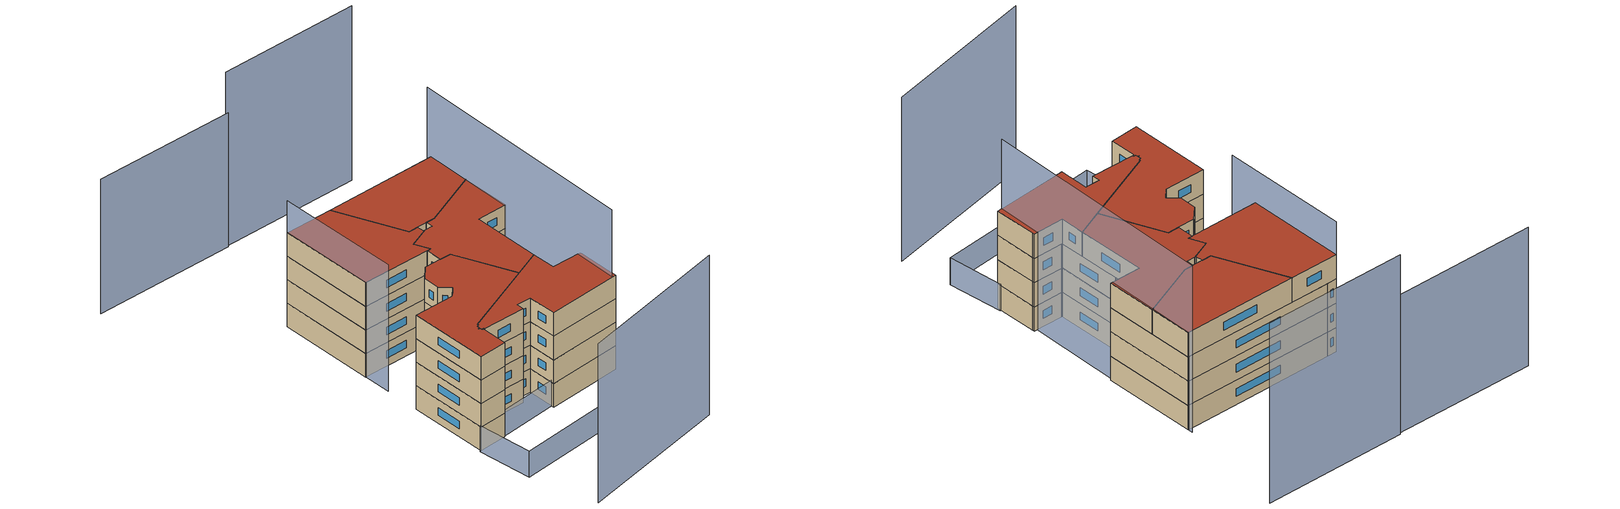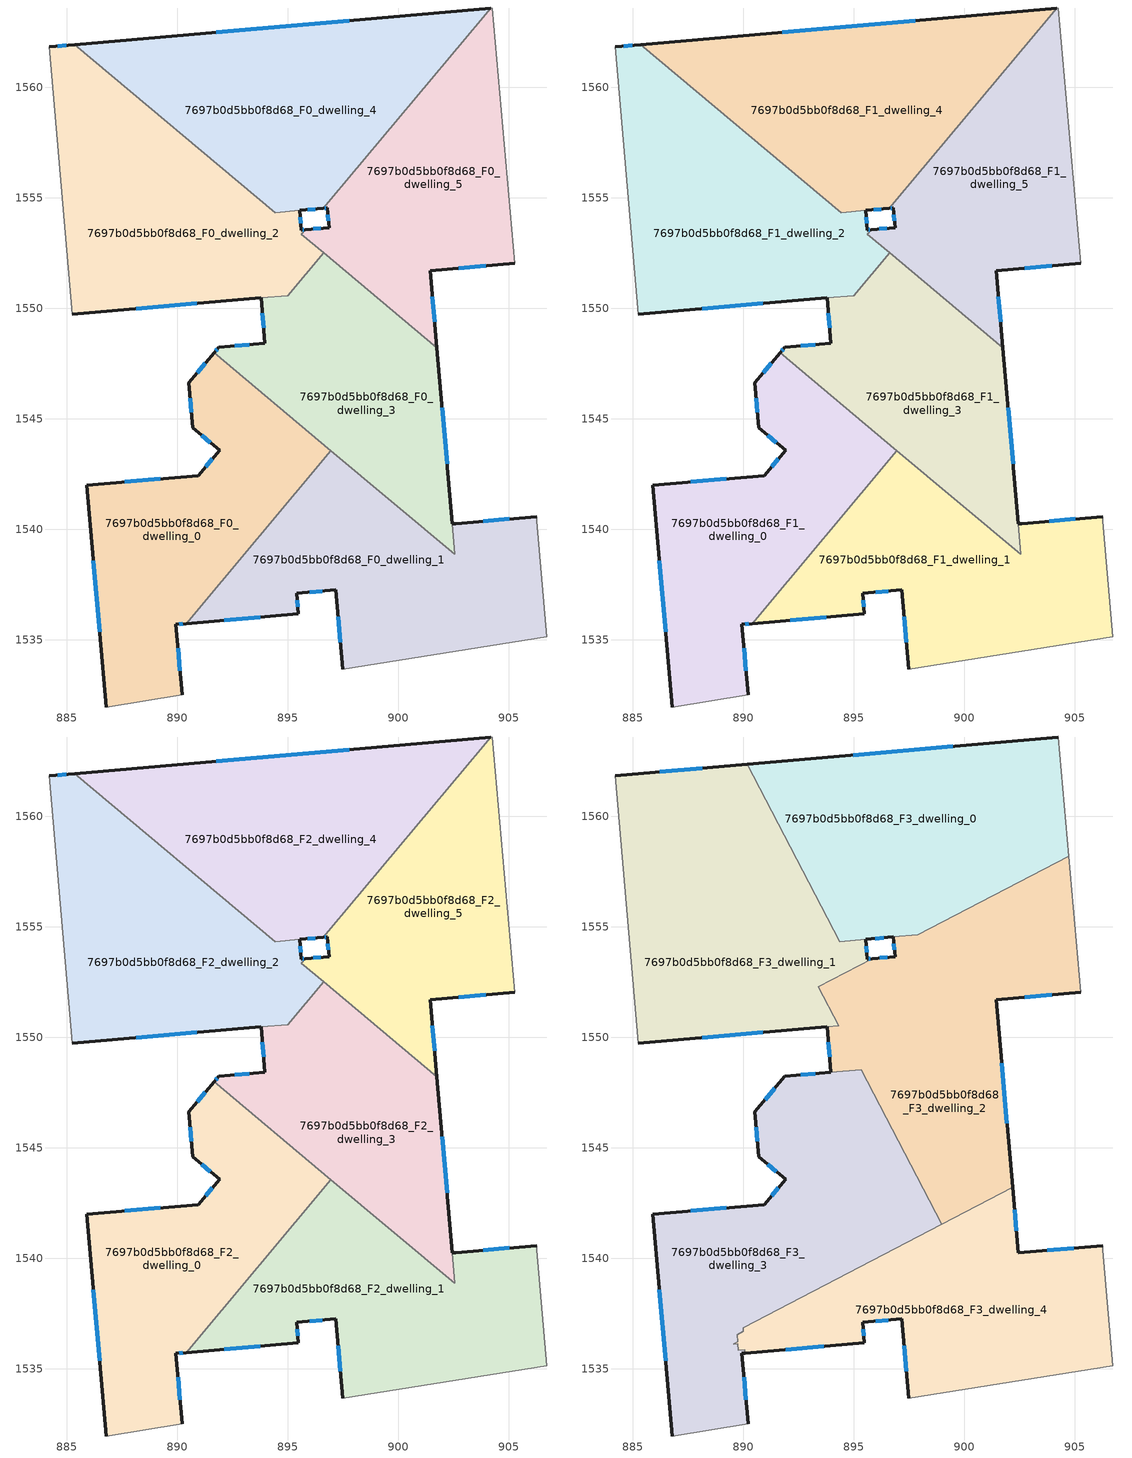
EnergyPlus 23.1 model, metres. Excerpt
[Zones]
7697b0d5bb0f8d68_F0_dwelling_0
 floor ground (EU_floor_Construction): 896.95,1543.56 890.4,1535.73 889.94,1535.69 890.21,1532.5 886.78,1531.96 885.91,1541.99 890.95,1542.43 891.91,1543.57 890.69,1544.59 890.52,1546.62 891.66,1547.98 z0
 wall outside (EU_wall_Construction): 891.66,1547.98 890.52,1546.62 890.69,1544.59 891.91,1543.57 890.95,1542.43 885.91,1541.99 886.78,1531.96 / 890.21,1532.5 889.94,1535.69 890.4,1535.73 z0:3
 wall adiabatic (EU_wall_Construction): 886.78,1531.96 890.21,1532.5 z0:3
 wall to 7697b0d5bb0f8d68_F0_dwelling_3 (EU_wall_Construction): 896.95,1543.56 891.66,1547.99 z0:3
 wall to 7697b0d5bb0f8d68_F0_dwelling_1 (EU_wall_Construction): 890.4,1535.73 896.95,1543.56 z0:3
 window (EU_Window_Construction): 891.27,1547.52 890.91,1547.08 / 890.09,1535.7 890.24,1535.72 / 890.12,1533.59 890.03,1534.61 / 886.21,1538.58 886.49,1535.37 / 889.24,1542.28 887.62,1542.14 / 891.58,1543.18 891.28,1542.82 / 891.11,1544.25 891.5,1543.92 / 890.58,1545.93 890.63,1545.28 z1.02:1.98
7697b0d5bb0f8d68_F0_dwelling_1
 floor ground (EU_floor_Construction): 906.26,1540.57 906.28,1540.36 906.73,1535.14 897.48,1533.66 897.17,1537.25 895.39,1537.1 895.47,1536.17 890.4,1535.73 896.95,1543.56 902.56,1538.86 902.44,1540.24 902.6,1540.25 z0
 wall outside (EU_wall_Construction): 890.4,1535.73 895.47,1536.17 895.39,1537.1 897.17,1537.25 897.48,1533.66 / 906.26,1540.57 902.6,1540.25 902.44,1540.24 z0:3
 wall adiabatic (EU_wall_Construction): 897.48,1533.66 906.73,1535.14 906.28,1540.36 906.26,1540.57 z0:3
 wall to 7697b0d5bb0f8d68_F0_dwelling_3 (EU_wall_Construction): 902.44,1540.24 902.56,1538.86 896.95,1543.56 z0:3
 window (EU_Window_Construction): 897.28,1536.03 897.38,1534.88 / 896,1537.16 896.57,1537.2 / 895.44,1536.49 895.42,1536.78 / 892.12,1535.88 893.74,1536.02 / 905.01,1540.46 903.85,1540.36 z1.02:1.98
7697b0d5bb0f8d68_F0_dwelling_2
 floor ground (EU_floor_Construction): 895.53,1554.42 895.61,1553.54 895.79,1553.55 895.62,1553.34 896.62,1552.51 894.99,1550.57 885.24,1549.73 884.19,1561.83 885.36,1561.93 894.44,1554.33 z0
 wall outside (EU_wall_Construction): 885.24,1549.73 893.79,1550.46 / 885.36,1561.93 884.19,1561.83 / 895.79,1553.55 895.61,1553.54 895.53,1554.42 z0:3
 wall adiabatic (EU_wall_Construction): 884.19,1561.83 885.24,1549.73 z0:3
 wall to 7697b0d5bb0f8d68_F0_dwelling_5 (EU_wall_Construction): 896.62,1552.51 895.62,1553.34 895.79,1553.55 z0:3
 wall to 7697b0d5bb0f8d68_F0_dwelling_3 (EU_wall_Construction): 895,1550.57 896.62,1552.51 / 893.79,1550.46 894.99,1550.57 z0:3
 wall to 7697b0d5bb0f8d68_F0_dwelling_4 (EU_wall_Construction): 895.53,1554.42 894.44,1554.33 885.36,1561.93 z0:3
 window (EU_Window_Construction): 888.15,1549.98 890.88,1550.21 / 884.97,1561.89 884.59,1561.86 / 895.58,1553.84 895.56,1554.12 / 895.73,1553.55 895.67,1553.54 z1.02:1.98
7697b0d5bb0f8d68_F0_dwelling_3
 floor ground (EU_floor_Construction): 901.74,1548.21 902.56,1538.86 891.66,1547.99 891.88,1548.24 893.97,1548.42 893.79,1550.46 894.99,1550.57 896.62,1552.51 z0
 wall outside (EU_wall_Construction): 893.79,1550.46 893.97,1548.42 891.88,1548.24 891.66,1547.99 / 902.44,1540.24 901.74,1548.21 z0:3
 wall to 7697b0d5bb0f8d68_F0_dwelling_5 (EU_wall_Construction): 901.74,1548.21 896.62,1552.51 z0:3
 window (EU_Window_Construction): 891.81,1548.15 891.74,1548.07 / 893.26,1548.36 892.59,1548.3 / 893.85,1549.77 893.91,1549.11 / 902.2,1542.95 901.98,1545.5 z1.02:1.98
7697b0d5bb0f8d68_F0_dwelling_4
 floor ground (EU_floor_Construction): 904.19,1563.58 896.6,1554.52 894.44,1554.33 885.36,1561.93 z0
 wall outside (EU_wall_Construction): 904.19,1563.58 885.36,1561.93 / 895.54,1554.42 896.6,1554.52 z0:3
 wall to 7697b0d5bb0f8d68_F0_dwelling_5 (EU_wall_Construction): 896.6,1554.52 904.19,1563.58 z0:3
 window (EU_Window_Construction): 897.79,1563.02 891.77,1562.49 / 895.9,1554.46 896.24,1554.49 z1.02:1.98
7697b0d5bb0f8d68_F0_dwelling_5
 floor ground (EU_floor_Construction): 904.26,1563.58 905.26,1552.03 901.44,1551.7 901.74,1548.21 895.62,1553.34 895.79,1553.55 896.86,1553.65 896.79,1554.54 896.6,1554.52 904.19,1563.58 z0
 wall outside (EU_wall_Construction): 896.6,1554.52 896.79,1554.54 896.86,1553.65 895.79,1553.55 / 901.74,1548.21 901.44,1551.7 905.26,1552.03 z0:3
 wall adiabatic (EU_wall_Construction): 905.26,1552.03 904.26,1563.58 904.19,1563.58 z0:3
 window (EU_Window_Construction): 896.5,1553.62 896.16,1553.59 / 896.82,1554.23 896.84,1553.95 / 896.67,1554.52 896.73,1554.53 / 902.74,1551.81 903.96,1551.92 / 901.64,1549.4 901.54,1550.51 z1.02:1.98
7697b0d5bb0f8d68_F1_dwelling_0
 floor to 7697b0d5bb0f8d68_F0_dwelling_0 (EU_floor_Construction): 896.95,1543.56 890.4,1535.73 889.94,1535.69 890.21,1532.5 886.78,1531.96 885.91,1541.99 890.95,1542.43 891.91,1543.57 890.69,1544.59 890.52,1546.62 891.66,1547.98 z3
 wall outside (EU_wall_Construction): 891.66,1547.98 890.52,1546.62 890.69,1544.59 891.91,1543.57 890.95,1542.43 885.91,1541.99 886.78,1531.96 / 890.21,1532.5 889.94,1535.69 890.4,1535.73 z3:6
 wall adiabatic (EU_wall_Construction): 886.78,1531.96 890.21,1532.5 z3:6
 wall to 7697b0d5bb0f8d68_F1_dwelling_3 (EU_wall_Construction): 896.95,1543.56 891.66,1547.99 z3:6
 wall to 7697b0d5bb0f8d68_F1_dwelling_1 (EU_wall_Construction): 890.4,1535.73 896.95,1543.56 z3:6
 window (EU_Window_Construction): 891.27,1547.52 890.91,1547.08 / 890.09,1535.7 890.24,1535.72 / 890.12,1533.59 890.03,1534.61 / 886.21,1538.58 886.49,1535.37 / 889.24,1542.28 887.62,1542.14 / 891.58,1543.18 891.28,1542.82 / 891.11,1544.25 891.5,1543.92 / 890.58,1545.93 890.63,1545.28 z4.02:4.98
7697b0d5bb0f8d68_F1_dwelling_1
 floor to 7697b0d5bb0f8d68_F0_dwelling_1 (EU_floor_Construction): 906.26,1540.57 906.27,1540.36 906.73,1535.14 897.48,1533.66 897.17,1537.25 895.39,1537.1 895.47,1536.17 890.4,1535.73 896.95,1543.56 902.56,1538.86 902.44,1540.24 z3
 wall outside (EU_wall_Construction): 890.4,1535.73 895.47,1536.17 895.39,1537.1 897.17,1537.25 897.48,1533.66 / 906.26,1540.57 902.6,1540.25 902.44,1540.24 z3:6
 wall adiabatic (EU_wall_Construction): 897.48,1533.66 906.73,1535.14 906.28,1540.36 906.26,1540.57 z3:6
 wall to 7697b0d5bb0f8d68_F1_dwelling_3 (EU_wall_Construction): 902.44,1540.24 902.56,1538.86 896.95,1543.56 z3:6
 window (EU_Window_Construction): 897.28,1536.03 897.38,1534.88 / 896,1537.16 896.57,1537.2 / 895.44,1536.49 895.42,1536.78 / 892.12,1535.88 893.74,1536.02 / 905.01,1540.46 903.85,1540.36 z4.02:4.98
7697b0d5bb0f8d68_F1_dwelling_2
 floor to 7697b0d5bb0f8d68_F0_dwelling_2 (EU_floor_Construction): 895.53,1554.42 895.61,1553.54 895.79,1553.55 895.62,1553.34 896.62,1552.51 894.99,1550.57 885.24,1549.73 884.19,1561.83 885.36,1561.93 894.44,1554.33 z3
 wall outside (EU_wall_Construction): 885.24,1549.73 893.79,1550.46 / 885.36,1561.93 884.19,1561.83 / 895.79,1553.55 895.61,1553.54 895.53,1554.42 z3:6
 wall adiabatic (EU_wall_Construction): 884.19,1561.83 885.24,1549.73 z3:6
 wall to 7697b0d5bb0f8d68_F1_dwelling_5 (EU_wall_Construction): 896.62,1552.51 895.62,1553.34 895.79,1553.55 z3:6
 wall to 7697b0d5bb0f8d68_F1_dwelling_3 (EU_wall_Construction): 895,1550.57 896.62,1552.51 / 893.79,1550.46 894.99,1550.57 z3:6
 wall to 7697b0d5bb0f8d68_F1_dwelling_4 (EU_wall_Construction): 895.53,1554.42 894.44,1554.33 885.36,1561.93 z3:6
 window (EU_Window_Construction): 888.15,1549.98 890.88,1550.21 / 884.97,1561.89 884.59,1561.86 / 895.58,1553.84 895.56,1554.12 / 895.73,1553.55 895.67,1553.54 z4.02:4.98
7697b0d5bb0f8d68_F1_dwelling_3
 floor to 7697b0d5bb0f8d68_F0_dwelling_3 (EU_floor_Construction): 901.74,1548.21 902.56,1538.86 891.66,1547.99 891.88,1548.24 893.97,1548.42 893.79,1550.46 894.99,1550.57 896.62,1552.51 z3
 wall outside (EU_wall_Construction): 893.79,1550.46 893.97,1548.42 891.88,1548.24 891.66,1547.99 / 902.44,1540.24 901.74,1548.21 z3:6
 wall to 7697b0d5bb0f8d68_F1_dwelling_5 (EU_wall_Construction): 901.74,1548.21 896.62,1552.51 z3:6
 window (EU_Window_Construction): 891.81,1548.15 891.74,1548.07 / 893.26,1548.36 892.59,1548.3 / 893.85,1549.77 893.91,1549.11 / 902.2,1542.95 901.98,1545.5 z4.02:4.98
7697b0d5bb0f8d68_F1_dwelling_4
 floor to 7697b0d5bb0f8d68_F0_dwelling_4 (EU_floor_Construction): 904.19,1563.58 896.6,1554.52 894.44,1554.33 885.36,1561.93 z3
 wall outside (EU_wall_Construction): 904.19,1563.58 885.36,1561.93 / 895.54,1554.42 896.6,1554.52 z3:6
 wall to 7697b0d5bb0f8d68_F1_dwelling_5 (EU_wall_Construction): 896.6,1554.52 904.19,1563.58 z3:6
 window (EU_Window_Construction): 897.79,1563.02 891.77,1562.49 / 895.9,1554.46 896.24,1554.49 z4.02:4.98
7697b0d5bb0f8d68_F1_dwelling_5
 floor to 7697b0d5bb0f8d68_F0_dwelling_5 (EU_floor_Construction): 904.26,1563.58 905.26,1552.03 901.44,1551.7 901.74,1548.21 895.62,1553.34 895.79,1553.55 896.86,1553.65 896.79,1554.54 896.6,1554.52 904.19,1563.58 z3
 wall outside (EU_wall_Construction): 896.6,1554.52 896.79,1554.54 896.86,1553.65 895.79,1553.55 / 901.74,1548.21 901.44,1551.7 905.26,1552.03 z3:6
 wall adiabatic (EU_wall_Construction): 905.26,1552.03 904.26,1563.58 904.19,1563.58 z3:6
 window (EU_Window_Construction): 896.5,1553.62 896.16,1553.59 / 896.82,1554.23 896.84,1553.95 / 896.67,1554.52 896.73,1554.53 / 902.74,1551.81 903.96,1551.92 / 901.64,1549.4 901.54,1550.51 z4.02:4.98
7697b0d5bb0f8d68_F2_dwelling_0
 floor to 7697b0d5bb0f8d68_F1_dwelling_0 (EU_floor_Construction): 896.95,1543.56 890.4,1535.73 889.94,1535.69 890.21,1532.5 886.78,1531.96 885.91,1541.99 890.95,1542.43 891.91,1543.57 890.69,1544.59 890.52,1546.62 891.66,1547.98 z6
 wall outside (EU_wall_Construction): 891.66,1547.98 890.52,1546.62 890.69,1544.59 891.91,1543.57 890.95,1542.43 885.91,1541.99 886.78,1531.96 / 890.21,1532.5 889.94,1535.69 890.4,1535.73 z6:9
 wall adiabatic (EU_wall_Construction): 886.78,1531.96 890.21,1532.5 z6:9
 wall to 7697b0d5bb0f8d68_F2_dwelling_3 (EU_wall_Construction): 896.95,1543.56 891.66,1547.99 z6:9
 wall to 7697b0d5bb0f8d68_F2_dwelling_1 (EU_wall_Construction): 890.4,1535.73 896.95,1543.56 z6:9
 window (EU_Window_Construction): 891.27,1547.52 890.91,1547.08 / 890.09,1535.7 890.24,1535.72 / 890.12,1533.59 890.03,1534.61 / 886.21,1538.58 886.49,1535.37 / 889.24,1542.28 887.62,1542.14 / 891.58,1543.18 891.28,1542.82 / 891.11,1544.25 891.5,1543.92 / 890.58,1545.93 890.63,1545.28 z7.02:7.98
7697b0d5bb0f8d68_F2_dwelling_1
 floor to 7697b0d5bb0f8d68_F1_dwelling_1 (EU_floor_Construction): 906.26,1540.57 906.27,1540.36 906.73,1535.14 897.48,1533.66 897.17,1537.25 895.39,1537.1 895.47,1536.17 890.4,1535.73 896.95,1543.56 902.56,1538.86 902.44,1540.24 z6
 wall outside (EU_wall_Construction): 890.4,1535.73 895.47,1536.17 895.39,1537.1 897.17,1537.25 897.48,1533.66 / 906.26,1540.57 902.6,1540.25 902.44,1540.24 z6:9
 wall adiabatic (EU_wall_Construction): 897.48,1533.66 906.73,1535.14 906.28,1540.36 906.26,1540.57 z6:9
 wall to 7697b0d5bb0f8d68_F2_dwelling_3 (EU_wall_Construction): 902.44,1540.24 902.56,1538.86 896.95,1543.56 z6:9
 window (EU_Window_Construction): 897.28,1536.03 897.38,1534.88 / 896,1537.16 896.57,1537.2 / 895.44,1536.49 895.42,1536.78 / 892.12,1535.88 893.74,1536.02 / 905.01,1540.46 903.85,1540.36 z7.02:7.98
7697b0d5bb0f8d68_F2_dwelling_2
 floor to 7697b0d5bb0f8d68_F1_dwelling_2 (EU_floor_Construction): 895.53,1554.42 895.61,1553.54 895.79,1553.55 895.62,1553.34 896.62,1552.51 894.99,1550.57 885.24,1549.73 884.19,1561.83 885.36,1561.93 894.44,1554.33 z6
 wall outside (EU_wall_Construction): 885.24,1549.73 893.79,1550.46 / 885.36,1561.93 884.19,1561.83 / 895.79,1553.55 895.61,1553.54 895.53,1554.42 z6:9
 wall adiabatic (EU_wall_Construction): 884.19,1561.83 885.24,1549.73 z6:9
 wall to 7697b0d5bb0f8d68_F2_dwelling_5 (EU_wall_Construction): 896.62,1552.51 895.62,1553.34 895.79,1553.55 z6:9
 wall to 7697b0d5bb0f8d68_F2_dwelling_3 (EU_wall_Construction): 895,1550.57 896.62,1552.51 / 893.79,1550.46 894.99,1550.57 z6:9
 wall to 7697b0d5bb0f8d68_F2_dwelling_4 (EU_wall_Construction): 895.53,1554.42 894.44,1554.33 885.36,1561.93 z6:9
 window (EU_Window_Construction): 888.15,1549.98 890.88,1550.21 / 884.97,1561.89 884.59,1561.86 / 895.58,1553.84 895.56,1554.12 / 895.73,1553.55 895.67,1553.54 z7.02:7.98
7697b0d5bb0f8d68_F2_dwelling_3
 floor to 7697b0d5bb0f8d68_F1_dwelling_3 (EU_floor_Construction): 901.74,1548.21 902.56,1538.86 891.66,1547.99 891.88,1548.24 893.97,1548.42 893.79,1550.46 894.99,1550.57 896.62,1552.51 z6
 wall outside (EU_wall_Construction): 893.79,1550.46 893.97,1548.42 891.88,1548.24 891.66,1547.99 / 902.44,1540.24 901.74,1548.21 z6:9
 wall to 7697b0d5bb0f8d68_F2_dwelling_5 (EU_wall_Construction): 901.74,1548.21 896.62,1552.51 z6:9
 window (EU_Window_Construction): 891.81,1548.15 891.74,1548.07 / 893.26,1548.36 892.59,1548.3 / 893.85,1549.77 893.91,1549.11 / 902.2,1542.95 901.98,1545.5 z7.02:7.98
7697b0d5bb0f8d68_F2_dwelling_4
 floor to 7697b0d5bb0f8d68_F1_dwelling_4 (EU_floor_Construction): 904.19,1563.58 896.6,1554.52 894.44,1554.33 885.36,1561.93 z6
 wall outside (EU_wall_Construction): 904.19,1563.58 885.36,1561.93 / 895.54,1554.42 896.6,1554.52 z6:9
 wall to 7697b0d5bb0f8d68_F2_dwelling_5 (EU_wall_Construction): 896.6,1554.52 904.19,1563.58 z6:9
 window (EU_Window_Construction): 897.79,1563.02 891.77,1562.49 / 895.9,1554.46 896.24,1554.49 z7.02:7.98
7697b0d5bb0f8d68_F2_dwelling_5
 floor to 7697b0d5bb0f8d68_F1_dwelling_5 (EU_floor_Construction): 904.26,1563.58 905.26,1552.03 901.44,1551.7 901.74,1548.21 895.62,1553.34 895.79,1553.55 896.86,1553.65 896.79,1554.54 896.6,1554.52 904.19,1563.58 z6
 wall outside (EU_wall_Construction): 896.6,1554.52 896.79,1554.54 896.86,1553.65 895.79,1553.55 / 901.74,1548.21 901.44,1551.7 905.26,1552.03 z6:9
 wall adiabatic (EU_wall_Construction): 905.26,1552.03 904.26,1563.58 904.19,1563.58 z6:9
 window (EU_Window_Construction): 896.5,1553.62 896.16,1553.59 / 896.82,1554.23 896.84,1553.95 / 896.67,1554.52 896.73,1554.53 / 902.74,1551.81 903.96,1551.92 / 901.64,1549.4 901.54,1550.51 z7.02:7.98
7697b0d5bb0f8d68_F3_dwelling_0
 floor to 7697b0d5bb0f8d68_F2_dwelling_4 (EU_floor_Construction): 904.19,1563.58 896.6,1554.52 894.44,1554.33 894.29,1554.45 890.17,1562.35 z9
 floor to 7697b0d5bb0f8d68_F2_dwelling_5 (EU_floor_Construction): 904.26,1563.58 904.73,1558.2 897.9,1554.63 896.6,1554.52 904.19,1563.58 z9
 wall outside (EU_wall_Construction): 904.26,1563.58 890.17,1562.35 / 895.54,1554.42 896.79,1554.54 z9:12
 wall adiabatic (EU_wall_Construction): 904.73,1558.2 904.26,1563.58 z9:12
 wall to 7697b0d5bb0f8d68_F3_dwelling_2 (EU_wall_Construction): 896.79,1554.54 897.9,1554.63 904.73,1558.2 z9:12
 wall to 7697b0d5bb0f8d68_F3_dwelling_1 (EU_wall_Construction): 890.17,1562.35 894.36,1554.32 895.53,1554.42 z9:12
 window (EU_Window_Construction): 899.47,1563.16 894.96,1562.77 / 895.96,1554.46 896.36,1554.5 z10.02:10.98
 roof outside (EU_roof_Construction): 904.73,1558.2 904.26,1563.58 890.17,1562.35 894.36,1554.32 897.9,1554.63 z12
7697b0d5bb0f8d68_F3_dwelling_1
 floor to 7697b0d5bb0f8d68_F2_dwelling_2 (EU_floor_Construction): 895.53,1554.42 895.61,1553.54 895.79,1553.55 895.77,1553.53 893.39,1552.28 894.31,1550.51 885.24,1549.73 884.19,1561.83 885.37,1561.93 894.29,1554.45 894.36,1554.32 z9
 floor to 7697b0d5bb0f8d68_F2_dwelling_4 (EU_floor_Construction): 890.17,1562.35 894.29,1554.45 885.37,1561.93 z9
 wall outside (EU_wall_Construction): 885.24,1549.73 893.79,1550.46 / 890.17,1562.35 884.19,1561.83 / 895.83,1553.56 895.61,1553.54 895.53,1554.42 z9:12
 wall adiabatic (EU_wall_Construction): 884.19,1561.83 885.24,1549.73 z9:12
 wall to 7697b0d5bb0f8d68_F3_dwelling_2 (EU_wall_Construction): 893.79,1550.46 894.31,1550.51 893.39,1552.28 895.83,1553.56 z9:12
 window (EU_Window_Construction): 888.15,1549.98 890.88,1550.21 / 888.14,1562.17 886.23,1562 / 895.58,1553.84 895.56,1554.12 / 895.75,1553.55 895.68,1553.54 z10.02:10.98
 roof outside (EU_roof_Construction): 894.31,1550.51 893.39,1552.28 895.83,1553.56 895.61,1553.54 895.53,1554.42 894.36,1554.32 890.17,1562.35 884.19,1561.83 885.24,1549.73 z12
7697b0d5bb0f8d68_F3_dwelling_2
 floor to 7697b0d5bb0f8d68_F2_dwelling_2 (EU_floor_Construction): 895.77,1553.53 895.62,1553.34 896.62,1552.51 894.99,1550.57 893.79,1550.46 894.31,1550.51 893.39,1552.28 z9
 floor to 7697b0d5bb0f8d68_F2_dwelling_5 (EU_floor_Construction): 904.73,1558.2 905.26,1552.03 901.44,1551.7 901.74,1548.21 895.62,1553.34 895.77,1553.53 895.83,1553.56 896.86,1553.65 896.79,1554.54 897.9,1554.63 z9
 floor to 7697b0d5bb0f8d68_F2_dwelling_1 (EU_floor_Construction): 899.21,1541.66 898.99,1541.55 898.71,1542.09 z9
 floor to 7697b0d5bb0f8d68_F2_dwelling_3 (EU_floor_Construction): 901.74,1548.21 902.18,1543.21 899.21,1541.66 898.71,1542.09 895.34,1548.53 893.97,1548.42 893.79,1550.46 894.99,1550.57 896.62,1552.51 z9
 wall outside (EU_wall_Construction): 896.79,1554.54 896.86,1553.65 895.83,1553.56 / 902.18,1543.21 901.44,1551.7 905.26,1552.03 / 893.79,1550.46 893.97,1548.42 z9:12
 wall adiabatic (EU_wall_Construction): 905.26,1552.03 904.73,1558.2 z9:12
 wall to 7697b0d5bb0f8d68_F3_dwelling_4 (EU_wall_Construction): 898.99,1541.55 902.18,1543.21 z9:12
 wall to 7697b0d5bb0f8d68_F3_dwelling_3 (EU_wall_Construction): 893.97,1548.42 895.34,1548.53 898.99,1541.55 z9:12
 window (EU_Window_Construction): 896.51,1553.62 896.18,1553.59 / 896.82,1554.23 896.84,1553.95 / 902.74,1551.81 903.96,1551.92 / 901.93,1546.1 901.69,1548.81 / 893.85,1549.77 893.91,1549.11 z10.02:10.98
 roof outside (EU_roof_Construction): 902.18,1543.21 901.44,1551.7 905.26,1552.03 904.73,1558.2 897.9,1554.63 896.79,1554.54 896.86,1553.65 895.83,1553.56 893.39,1552.28 894.31,1550.51 893.79,1550.46 893.97,1548.42 895.34,1548.53 898.99,1541.55 z12
7697b0d5bb0f8d68_F3_dwelling_3
 floor to 7697b0d5bb0f8d68_F2_dwelling_0 (EU_floor_Construction): 896.95,1543.56 892.38,1538.1 889.99,1536.85 890,1536.69 889.71,1536.54 889.74,1536.22 889.56,1536.12 889.56,1536.11 889.75,1536.12 889.78,1535.83 890.07,1535.85 890.09,1535.7 889.94,1535.69 890.21,1532.5 886.78,1531.96 885.91,1541.99 890.95,1542.43 891.91,1543.57 890.69,1544.59 890.52,1546.62 891.66,1547.98 z9
 floor to 7697b0d5bb0f8d68_F2_dwelling_1 (EU_floor_Construction): 898.71,1542.08 898.99,1541.55 892.38,1538.1 896.95,1543.56 z9
 floor to 7697b0d5bb0f8d68_F2_dwelling_3 (EU_floor_Construction): 895.34,1548.53 898.71,1542.09 891.66,1547.98 891.88,1548.24 893.97,1548.42 z9
 wall outside (EU_wall_Construction): 890.21,1532.5 889.94,1535.69 890.09,1535.7 / 893.96,1548.42 891.88,1548.24 890.52,1546.62 890.69,1544.59 891.91,1543.57 890.95,1542.43 885.91,1541.99 886.78,1531.96 z9:12
 wall adiabatic (EU_wall_Construction): 886.78,1531.96 890.21,1532.5 z9:12
 wall to 7697b0d5bb0f8d68_F3_dwelling_4 (EU_wall_Construction): 890.09,1535.7 890.08,1535.85 / 890.07,1535.85 889.78,1535.83 889.75,1536.12 889.56,1536.11 889.56,1536.12 889.74,1536.22 889.71,1536.54 890,1536.69 889.99,1536.85 898.99,1541.55 z9:12
 window (EU_Window_Construction): 890.12,1533.59 890.03,1534.61 / 886.21,1538.58 886.49,1535.37 / 889.24,1542.28 887.62,1542.14 / 891.58,1543.18 891.28,1542.82 / 891.11,1544.25 891.5,1543.92 / 890.58,1545.93 890.63,1545.28 / 891.42,1547.69 890.98,1547.17 / 893.25,1548.36 892.59,1548.3 z10.02:10.98
 roof outside (EU_roof_Construction): 890.21,1532.5 889.94,1535.69 890.09,1535.7 890.07,1535.85 889.78,1535.83 889.75,1536.12 889.56,1536.11 889.56,1536.12 889.74,1536.22 889.71,1536.54 890,1536.69 889.99,1536.85 898.99,1541.55 895.34,1548.53 893.97,1548.42 891.88,1548.24 890.52,1546.62 890.69,1544.59 891.91,1543.57 890.95,1542.43 885.91,1541.99 886.78,1531.96 z12
7697b0d5bb0f8d68_F3_dwelling_4
 floor to 7697b0d5bb0f8d68_F2_dwelling_0 (EU_floor_Construction): 892.02,1537.91 890.09,1535.7 890.07,1535.85 889.78,1535.83 889.75,1536.12 889.56,1536.11 889.56,1536.12 889.74,1536.22 889.71,1536.54 890,1536.69 889.99,1536.85 z9; 892.38,1538.1 890.4,1535.73 890.09,1535.7 892.02,1537.91 z9
 floor to 7697b0d5bb0f8d68_F2_dwelling_1 (EU_floor_Construction): 906.27,1540.36 906.73,1535.14 897.48,1533.66 897.17,1537.25 895.39,1537.1 895.47,1536.17 890.4,1535.73 892.38,1538.1 899.21,1541.66 902.56,1538.86 z9; 906.26,1540.57 906.27,1540.36 902.56,1538.86 902.44,1540.24 902.6,1540.25 z9
 floor to 7697b0d5bb0f8d68_F2_dwelling_3 (EU_floor_Construction): 902.18,1543.21 902.56,1538.86 899.21,1541.66 z9
 wall outside (EU_wall_Construction): 906.26,1540.57 902.44,1540.24 902.18,1543.21 / 890.09,1535.7 895.47,1536.17 895.39,1537.1 897.17,1537.25 897.48,1533.66 z9:12
 wall adiabatic (EU_wall_Construction): 897.48,1533.66 906.73,1535.14 906.28,1540.36 906.26,1540.57 z9:12
 window (EU_Window_Construction): 902.36,1541.25 902.27,1542.2 / 904.96,1540.46 903.74,1540.35 / 897.28,1536.03 897.38,1534.88 / 896,1537.16 896.57,1537.2 / 895.44,1536.49 895.42,1536.78 / 891.92,1535.86 893.64,1536.01 z10.02:10.98
 roof outside (EU_roof_Construction): 906.73,1535.14 906.27,1540.36 906.26,1540.57 902.44,1540.24 902.18,1543.21 889.99,1536.85 890,1536.69 889.71,1536.54 889.74,1536.22 889.56,1536.12 889.56,1536.11 889.75,1536.12 889.78,1535.83 890.07,1535.85 890.09,1535.7 895.47,1536.17 895.39,1537.1 897.17,1537.25 897.48,1533.66 z12
shading: 884.19,1561.83 885.54,1546.32 z0:16.1; 890.77,1517.21 909.51,1522.8 z0:20.3; 908.07,1528.98 887.87,1525.2 / 887.87,1525.2 886.62,1531.92 / 886.62,1531.92 906.81,1535.7 / 906.81,1535.7 908.07,1528.98 z0:3.3; 906.2,1535.09 904.22,1564.15 z0:20.6; 905.42,1578.66 887.79,1577.13 z0:22.2; 888.01,1576.95 870.25,1575.44 z0:17.1
[Building]
EU S2 Campaign: North Axis=0; Terrain=City; Solar Distribution=FullExterior
[Site:Location]
Vienna: Latitude=48; Longitude=16.5; Time Zone=1; Elevation=183
[SizingPeriod:WeatherFileDays]
AnnualSizingPeriod: Begin Month=1; Begin Day of Month=1; End Month=12; End Day of Month=31; Day of Week for Start Day=Monday; Use Weather File Daylight Saving Period=No; Use Weather File Rain and Snow Indicators=No
[MATERIAL]
EU_InternalMass_Material: Roughness=MediumRough; Thickness=0.1; Conductivity=1; Density=1800; Specific Heat=900; Thermal Absorptance=0.9; Solar Absorptance=0.7; Visible Absorptance=0.7
[MATERIAL:NOMASS] Roughness=MediumRough; Thermal Absorptance=0.9; Solar Absorptance=0.7; Visible Absorptance=0.7
Name | Thermal Resistance
EU_wall_NoMass | 0.942466
EU_roof_NoMass | 0.551687
EU_floor_NoMass | 0.66527
[WINDOWMATERIAL:SIMPLEGLAZINGSYSTEM]
EU_Window_SimpleGlazing: UFactor=2.03367; Solar Heat Gain Coefficient=0.65; Visible Transmittance=0.65
[CONSTRUCTION]
EU_wall_Construction: EU_wall_NoMass
EU_roof_Construction: EU_roof_NoMass
EU_floor_Construction: EU_floor_NoMass
EU_Window_Construction: EU_Window_SimpleGlazing
EU_InternalMass_Construction: EU_InternalMass_Material
[ZONE] Type=1; Multiplier=1; Ceiling Height=autocalculate; Floor Area=autocalculate; Part of Total Floor Area=Yes
Name | Volume
7697b0d5bb0f8d68_F0_dwelling_0 | 236.687
7697b0d5bb0f8d68_F1_dwelling_0; 7697b0d5bb0f8d68_F2_dwelling_0 | 236.686
7697b0d5bb0f8d68_F3_dwelling_0 | 279.621
7697b0d5bb0f8d68_F0_dwelling_1 | 250.514
7697b0d5bb0f8d68_F1_dwelling_1; 7697b0d5bb0f8d68_F2_dwelling_1 | 250.518
7697b0d5bb0f8d68_F3_dwelling_1 | 301.147
7697b0d5bb0f8d68_F0_dwelling_2; 7697b0d5bb0f8d68_F1_dwelling_2; 7697b0d5bb0f8d68_F2_dwelling_2 | 257.167
7697b0d5bb0f8d68_F3_dwelling_2 | 290.21
7697b0d5bb0f8d68_F0_dwelling_3; 7697b0d5bb0f8d68_F1_dwelling_3; 7697b0d5bb0f8d68_F2_dwelling_3 | 202.693
7697b0d5bb0f8d68_F3_dwelling_3 | 301.476
7697b0d5bb0f8d68_F0_dwelling_4 | 264.311
7697b0d5bb0f8d68_F1_dwelling_4; 7697b0d5bb0f8d68_F2_dwelling_4 | 264.309
7697b0d5bb0f8d68_F3_dwelling_4 | 245.407
7697b0d5bb0f8d68_F0_dwelling_5; 7697b0d5bb0f8d68_F1_dwelling_5; 7697b0d5bb0f8d68_F2_dwelling_5 | 206.501
[INTERNALMASS] Construction=EU_InternalMass_Construction
Name | Zone or ZoneList | Surface Area
7697b0d5bb0f8d68_F0_dwelling_0_EU_InternalMass | 7697b0d5bb0f8d68_F0_dwelling_0 | 78.9107
7697b0d5bb0f8d68_F0_dwelling_1_EU_InternalMass | 7697b0d5bb0f8d68_F0_dwelling_1 | 83.5102
7697b0d5bb0f8d68_F0_dwelling_2_EU_InternalMass | 7697b0d5bb0f8d68_F0_dwelling_2 | 85.7218
7697b0d5bb0f8d68_F0_dwelling_3_EU_InternalMass | 7697b0d5bb0f8d68_F0_dwelling_3 | 67.5917
7697b0d5bb0f8d68_F0_dwelling_4_EU_InternalMass | 7697b0d5bb0f8d68_F0_dwelling_4 | 88.1004
7697b0d5bb0f8d68_F0_dwelling_5_EU_InternalMass | 7697b0d5bb0f8d68_F0_dwelling_5 | 68.8334
7697b0d5bb0f8d68_F1_dwelling_0_EU_InternalMass | 7697b0d5bb0f8d68_F1_dwelling_0 | 78.9107
7697b0d5bb0f8d68_F1_dwelling_1_EU_InternalMass | 7697b0d5bb0f8d68_F1_dwelling_1 | 83.5102
7697b0d5bb0f8d68_F1_dwelling_2_EU_InternalMass | 7697b0d5bb0f8d68_F1_dwelling_2 | 85.7218
7697b0d5bb0f8d68_F1_dwelling_3_EU_InternalMass | 7697b0d5bb0f8d68_F1_dwelling_3 | 67.5917
7697b0d5bb0f8d68_F1_dwelling_4_EU_InternalMass | 7697b0d5bb0f8d68_F1_dwelling_4 | 88.1004
7697b0d5bb0f8d68_F1_dwelling_5_EU_InternalMass | 7697b0d5bb0f8d68_F1_dwelling_5 | 68.8334
7697b0d5bb0f8d68_F2_dwelling_0_EU_InternalMass | 7697b0d5bb0f8d68_F2_dwelling_0 | 78.9107
7697b0d5bb0f8d68_F2_dwelling_1_EU_InternalMass | 7697b0d5bb0f8d68_F2_dwelling_1 | 83.5102
7697b0d5bb0f8d68_F2_dwelling_2_EU_InternalMass | 7697b0d5bb0f8d68_F2_dwelling_2 | 85.7218
7697b0d5bb0f8d68_F2_dwelling_3_EU_InternalMass | 7697b0d5bb0f8d68_F2_dwelling_3 | 67.5917
7697b0d5bb0f8d68_F2_dwelling_4_EU_InternalMass | 7697b0d5bb0f8d68_F2_dwelling_4 | 88.1004
7697b0d5bb0f8d68_F2_dwelling_5_EU_InternalMass | 7697b0d5bb0f8d68_F2_dwelling_5 | 68.8334
7697b0d5bb0f8d68_F3_dwelling_0_EU_InternalMass | 7697b0d5bb0f8d68_F3_dwelling_0 | 93.2185
7697b0d5bb0f8d68_F3_dwelling_1_EU_InternalMass | 7697b0d5bb0f8d68_F3_dwelling_1 | 100.389
7697b0d5bb0f8d68_F3_dwelling_2_EU_InternalMass | 7697b0d5bb0f8d68_F3_dwelling_2 | 96.7467
7697b0d5bb0f8d68_F3_dwelling_3_EU_InternalMass | 7697b0d5bb0f8d68_F3_dwelling_3 | 100.509
7697b0d5bb0f8d68_F3_dwelling_4_EU_InternalMass | 7697b0d5bb0f8d68_F3_dwelling_4 | 81.8139
[OTHEREQUIPMENT] Fuel Type=Electricity; Design Level Calculation Method=Watts/Area; Power per Zone Floor Area=1; Fraction Latent=0; Fraction Radiant=0; Fraction Lost=0; Carbon Dioxide Generation Rate=0; EndUse Subcategory=EU_Step8_InternalGains
Name | Zone or ZoneList or Space or SpaceList | Schedule
EU_Step8_InternalGain_7697b0d5bb0f8d68_F0_dwelling_0_f000 | 7697b0d5bb0f8d68_F0_dwelling_0 | EU_Step8_GainSchedule_7697b0d5bb0f8d68_F0_dwelling_0_f000
EU_Step8_InternalGain_7697b0d5bb0f8d68_F0_dwelling_1_f000 | 7697b0d5bb0f8d68_F0_dwelling_1 | EU_Step8_GainSchedule_7697b0d5bb0f8d68_F0_dwelling_1_f000
EU_Step8_InternalGain_7697b0d5bb0f8d68_F0_dwelling_2_f000 | 7697b0d5bb0f8d68_F0_dwelling_2 | EU_Step8_GainSchedule_7697b0d5bb0f8d68_F0_dwelling_2_f000
EU_Step8_InternalGain_7697b0d5bb0f8d68_F0_dwelling_3_f000 | 7697b0d5bb0f8d68_F0_dwelling_3 | EU_Step8_GainSchedule_7697b0d5bb0f8d68_F0_dwelling_3_f000
EU_Step8_InternalGain_7697b0d5bb0f8d68_F0_dwelling_4_f000 | 7697b0d5bb0f8d68_F0_dwelling_4 | EU_Step8_GainSchedule_7697b0d5bb0f8d68_F0_dwelling_4_f000
EU_Step8_InternalGain_7697b0d5bb0f8d68_F0_dwelling_5_f000 | 7697b0d5bb0f8d68_F0_dwelling_5 | EU_Step8_GainSchedule_7697b0d5bb0f8d68_F0_dwelling_5_f000
EU_Step8_InternalGain_7697b0d5bb0f8d68_F1_dwelling_0_f000 | 7697b0d5bb0f8d68_F1_dwelling_0 | EU_Step8_GainSchedule_7697b0d5bb0f8d68_F1_dwelling_0_f000
EU_Step8_InternalGain_7697b0d5bb0f8d68_F1_dwelling_1_f000 | 7697b0d5bb0f8d68_F1_dwelling_1 | EU_Step8_GainSchedule_7697b0d5bb0f8d68_F1_dwelling_1_f000
EU_Step8_InternalGain_7697b0d5bb0f8d68_F1_dwelling_2_f000 | 7697b0d5bb0f8d68_F1_dwelling_2 | EU_Step8_GainSchedule_7697b0d5bb0f8d68_F1_dwelling_2_f000
EU_Step8_InternalGain_7697b0d5bb0f8d68_F1_dwelling_3_f000 | 7697b0d5bb0f8d68_F1_dwelling_3 | EU_Step8_GainSchedule_7697b0d5bb0f8d68_F1_dwelling_3_f000
EU_Step8_InternalGain_7697b0d5bb0f8d68_F1_dwelling_4_f000 | 7697b0d5bb0f8d68_F1_dwelling_4 | EU_Step8_GainSchedule_7697b0d5bb0f8d68_F1_dwelling_4_f000
EU_Step8_InternalGain_7697b0d5bb0f8d68_F1_dwelling_5_f000 | 7697b0d5bb0f8d68_F1_dwelling_5 | EU_Step8_GainSchedule_7697b0d5bb0f8d68_F1_dwelling_5_f000
EU_Step8_InternalGain_7697b0d5bb0f8d68_F2_dwelling_0_f000 | 7697b0d5bb0f8d68_F2_dwelling_0 | EU_Step8_GainSchedule_7697b0d5bb0f8d68_F2_dwelling_0_f000
EU_Step8_InternalGain_7697b0d5bb0f8d68_F2_dwelling_1_f000 | 7697b0d5bb0f8d68_F2_dwelling_1 | EU_Step8_GainSchedule_7697b0d5bb0f8d68_F2_dwelling_1_f000
EU_Step8_InternalGain_7697b0d5bb0f8d68_F2_dwelling_2_f000 | 7697b0d5bb0f8d68_F2_dwelling_2 | EU_Step8_GainSchedule_7697b0d5bb0f8d68_F2_dwelling_2_f000
EU_Step8_InternalGain_7697b0d5bb0f8d68_F2_dwelling_3_f000 | 7697b0d5bb0f8d68_F2_dwelling_3 | EU_Step8_GainSchedule_7697b0d5bb0f8d68_F2_dwelling_3_f000
EU_Step8_InternalGain_7697b0d5bb0f8d68_F2_dwelling_4_f000 | 7697b0d5bb0f8d68_F2_dwelling_4 | EU_Step8_GainSchedule_7697b0d5bb0f8d68_F2_dwelling_4_f000
EU_Step8_InternalGain_7697b0d5bb0f8d68_F2_dwelling_5_f000 | 7697b0d5bb0f8d68_F2_dwelling_5 | EU_Step8_GainSchedule_7697b0d5bb0f8d68_F2_dwelling_5_f000
EU_Step8_InternalGain_7697b0d5bb0f8d68_F3_dwelling_0_f000 | 7697b0d5bb0f8d68_F3_dwelling_0 | EU_Step8_GainSchedule_7697b0d5bb0f8d68_F3_dwelling_0_f000
EU_Step8_InternalGain_7697b0d5bb0f8d68_F3_dwelling_1_f000 | 7697b0d5bb0f8d68_F3_dwelling_1 | EU_Step8_GainSchedule_7697b0d5bb0f8d68_F3_dwelling_1_f000
EU_Step8_InternalGain_7697b0d5bb0f8d68_F3_dwelling_2_f000 | 7697b0d5bb0f8d68_F3_dwelling_2 | EU_Step8_GainSchedule_7697b0d5bb0f8d68_F3_dwelling_2_f000
EU_Step8_InternalGain_7697b0d5bb0f8d68_F3_dwelling_3_f000 | 7697b0d5bb0f8d68_F3_dwelling_3 | EU_Step8_GainSchedule_7697b0d5bb0f8d68_F3_dwelling_3_f000
EU_Step8_InternalGain_7697b0d5bb0f8d68_F3_dwelling_4_f000 | 7697b0d5bb0f8d68_F3_dwelling_4 | EU_Step8_GainSchedule_7697b0d5bb0f8d68_F3_dwelling_4_f000
[ZONEVENTILATION:DESIGNFLOWRATE] Schedule=EU_AlwaysOn; Design Flow Rate Calculation Method=AirChanges/Hour; Air Changes per Hour=0.530523; Ventilation Type=Natural; Fan Pressure Rise=0; Fan Total Efficiency=1; Constant Term Coefficient=1; Temperature Term Coefficient=0; Velocity Term Coefficient=0; Velocity Squared Term Coefficient=0; Minimum Indoor Temperature=-100; Maximum Indoor Temperature=100; Delta Temperature=-100; Minimum Outdoor Temperature=-100; Maximum Outdoor Temperature=100; Maximum Wind Speed=40
Name | Zone or ZoneList or Space or SpaceList
EU_ConstantAir_7697b0d5bb0f8d68_F0_dwelling_0 | 7697b0d5bb0f8d68_F0_dwelling_0
EU_ConstantAir_7697b0d5bb0f8d68_F0_dwelling_1 | 7697b0d5bb0f8d68_F0_dwelling_1
EU_ConstantAir_7697b0d5bb0f8d68_F0_dwelling_2 | 7697b0d5bb0f8d68_F0_dwelling_2
EU_ConstantAir_7697b0d5bb0f8d68_F0_dwelling_3 | 7697b0d5bb0f8d68_F0_dwelling_3
EU_ConstantAir_7697b0d5bb0f8d68_F0_dwelling_4 | 7697b0d5bb0f8d68_F0_dwelling_4
EU_ConstantAir_7697b0d5bb0f8d68_F0_dwelling_5 | 7697b0d5bb0f8d68_F0_dwelling_5
EU_ConstantAir_7697b0d5bb0f8d68_F1_dwelling_0 | 7697b0d5bb0f8d68_F1_dwelling_0
EU_ConstantAir_7697b0d5bb0f8d68_F1_dwelling_1 | 7697b0d5bb0f8d68_F1_dwelling_1
EU_ConstantAir_7697b0d5bb0f8d68_F1_dwelling_2 | 7697b0d5bb0f8d68_F1_dwelling_2
EU_ConstantAir_7697b0d5bb0f8d68_F1_dwelling_3 | 7697b0d5bb0f8d68_F1_dwelling_3
EU_ConstantAir_7697b0d5bb0f8d68_F1_dwelling_4 | 7697b0d5bb0f8d68_F1_dwelling_4
EU_ConstantAir_7697b0d5bb0f8d68_F1_dwelling_5 | 7697b0d5bb0f8d68_F1_dwelling_5
EU_ConstantAir_7697b0d5bb0f8d68_F2_dwelling_0 | 7697b0d5bb0f8d68_F2_dwelling_0
EU_ConstantAir_7697b0d5bb0f8d68_F2_dwelling_1 | 7697b0d5bb0f8d68_F2_dwelling_1
EU_ConstantAir_7697b0d5bb0f8d68_F2_dwelling_2 | 7697b0d5bb0f8d68_F2_dwelling_2
EU_ConstantAir_7697b0d5bb0f8d68_F2_dwelling_3 | 7697b0d5bb0f8d68_F2_dwelling_3
EU_ConstantAir_7697b0d5bb0f8d68_F2_dwelling_4 | 7697b0d5bb0f8d68_F2_dwelling_4
EU_ConstantAir_7697b0d5bb0f8d68_F2_dwelling_5 | 7697b0d5bb0f8d68_F2_dwelling_5
EU_ConstantAir_7697b0d5bb0f8d68_F3_dwelling_0 | 7697b0d5bb0f8d68_F3_dwelling_0
EU_ConstantAir_7697b0d5bb0f8d68_F3_dwelling_1 | 7697b0d5bb0f8d68_F3_dwelling_1
EU_ConstantAir_7697b0d5bb0f8d68_F3_dwelling_2 | 7697b0d5bb0f8d68_F3_dwelling_2
EU_ConstantAir_7697b0d5bb0f8d68_F3_dwelling_3 | 7697b0d5bb0f8d68_F3_dwelling_3
EU_ConstantAir_7697b0d5bb0f8d68_F3_dwelling_4 | 7697b0d5bb0f8d68_F3_dwelling_4
[HVACTEMPLATE:THERMOSTAT] Constant Heating Setpoint=20; Constant Cooling Setpoint=50
EU_HeatOnly_7697b0d5bb0f8d68_F0_dwelling_0; EU_HeatOnly_7697b0d5bb0f8d68_F0_dwelling_1; EU_HeatOnly_7697b0d5bb0f8d68_F0_dwelling_2; EU_HeatOnly_7697b0d5bb0f8d68_F0_dwelling_3; EU_HeatOnly_7697b0d5bb0f8d68_F0_dwelling_4; EU_HeatOnly_7697b0d5bb0f8d68_F0_dwelling_5; EU_HeatOnly_7697b0d5bb0f8d68_F1_dwelling_0; EU_HeatOnly_7697b0d5bb0f8d68_F1_dwelling_1; EU_HeatOnly_7697b0d5bb0f8d68_F1_dwelling_2; EU_HeatOnly_7697b0d5bb0f8d68_F1_dwelling_3; EU_HeatOnly_7697b0d5bb0f8d68_F1_dwelling_4; EU_HeatOnly_7697b0d5bb0f8d68_F1_dwelling_5; EU_HeatOnly_7697b0d5bb0f8d68_F2_dwelling_0; EU_HeatOnly_7697b0d5bb0f8d68_F2_dwelling_1; EU_HeatOnly_7697b0d5bb0f8d68_F2_dwelling_2; EU_HeatOnly_7697b0d5bb0f8d68_F2_dwelling_3; EU_HeatOnly_7697b0d5bb0f8d68_F2_dwelling_4; EU_HeatOnly_7697b0d5bb0f8d68_F2_dwelling_5; EU_HeatOnly_7697b0d5bb0f8d68_F3_dwelling_0; EU_HeatOnly_7697b0d5bb0f8d68_F3_dwelling_1; EU_HeatOnly_7697b0d5bb0f8d68_F3_dwelling_2; EU_HeatOnly_7697b0d5bb0f8d68_F3_dwelling_3; EU_HeatOnly_7697b0d5bb0f8d68_F3_dwelling_4
[HVACTEMPLATE:ZONE:IDEALLOADSAIRSYSTEM] System Availability Schedule=EU_AlwaysOn; Maximum Heating Supply Air Temperature=50; Minimum Cooling Supply Air Temperature=13; Maximum Heating Supply Air Humidity Ratio=0.0156; Minimum Cooling Supply Air Humidity Ratio=0.0077; Heating Limit=NoLimit; Cooling Limit=NoLimit; Heating Availability Schedule=EU_AlwaysOn; Cooling Availability Schedule=EU_CoolingOff; Dehumidification Control Type=ConstantSensibleHeatRatio; Cooling Sensible Heat Ratio=0.7; Dehumidification Setpoint=60; Humidification Control Type=None; Humidification Setpoint=30; Outdoor Air Method=None; Outdoor Air Flow Rate per Person=0.00944; Outdoor Air Flow Rate per Zone Floor Area=0; Outdoor Air Flow Rate per Zone=0; Demand Controlled Ventilation Type=None; Outdoor Air Economizer Type=NoEconomizer; Heat Recovery Type=None; Sensible Heat Recovery Effectiveness=0.7; Latent Heat Recovery Effectiveness=0.65
Name | Template Thermostat
7697b0d5bb0f8d68_F0_dwelling_0 | EU_HeatOnly_7697b0d5bb0f8d68_F0_dwelling_0
7697b0d5bb0f8d68_F0_dwelling_1 | EU_HeatOnly_7697b0d5bb0f8d68_F0_dwelling_1
7697b0d5bb0f8d68_F0_dwelling_2 | EU_HeatOnly_7697b0d5bb0f8d68_F0_dwelling_2
7697b0d5bb0f8d68_F0_dwelling_3 | EU_HeatOnly_7697b0d5bb0f8d68_F0_dwelling_3
7697b0d5bb0f8d68_F0_dwelling_4 | EU_HeatOnly_7697b0d5bb0f8d68_F0_dwelling_4
7697b0d5bb0f8d68_F0_dwelling_5 | EU_HeatOnly_7697b0d5bb0f8d68_F0_dwelling_5
7697b0d5bb0f8d68_F1_dwelling_0 | EU_HeatOnly_7697b0d5bb0f8d68_F1_dwelling_0
7697b0d5bb0f8d68_F1_dwelling_1 | EU_HeatOnly_7697b0d5bb0f8d68_F1_dwelling_1
7697b0d5bb0f8d68_F1_dwelling_2 | EU_HeatOnly_7697b0d5bb0f8d68_F1_dwelling_2
7697b0d5bb0f8d68_F1_dwelling_3 | EU_HeatOnly_7697b0d5bb0f8d68_F1_dwelling_3
7697b0d5bb0f8d68_F1_dwelling_4 | EU_HeatOnly_7697b0d5bb0f8d68_F1_dwelling_4
7697b0d5bb0f8d68_F1_dwelling_5 | EU_HeatOnly_7697b0d5bb0f8d68_F1_dwelling_5
7697b0d5bb0f8d68_F2_dwelling_0 | EU_HeatOnly_7697b0d5bb0f8d68_F2_dwelling_0
7697b0d5bb0f8d68_F2_dwelling_1 | EU_HeatOnly_7697b0d5bb0f8d68_F2_dwelling_1
7697b0d5bb0f8d68_F2_dwelling_2 | EU_HeatOnly_7697b0d5bb0f8d68_F2_dwelling_2
7697b0d5bb0f8d68_F2_dwelling_3 | EU_HeatOnly_7697b0d5bb0f8d68_F2_dwelling_3
7697b0d5bb0f8d68_F2_dwelling_4 | EU_HeatOnly_7697b0d5bb0f8d68_F2_dwelling_4
7697b0d5bb0f8d68_F2_dwelling_5 | EU_HeatOnly_7697b0d5bb0f8d68_F2_dwelling_5
7697b0d5bb0f8d68_F3_dwelling_0 | EU_HeatOnly_7697b0d5bb0f8d68_F3_dwelling_0
7697b0d5bb0f8d68_F3_dwelling_1 | EU_HeatOnly_7697b0d5bb0f8d68_F3_dwelling_1
7697b0d5bb0f8d68_F3_dwelling_2 | EU_HeatOnly_7697b0d5bb0f8d68_F3_dwelling_2
7697b0d5bb0f8d68_F3_dwelling_3 | EU_HeatOnly_7697b0d5bb0f8d68_F3_dwelling_3
7697b0d5bb0f8d68_F3_dwelling_4 | EU_HeatOnly_7697b0d5bb0f8d68_F3_dwelling_4
[SIZING:ZONE] Zone Cooling Design Supply Air Temperature Input Method=SupplyAirTemperature; Zone Cooling Design Supply Air Temperature=13; Zone Heating Design Supply Air Temperature Input Method=SupplyAirTemperature; Zone Heating Design Supply Air Temperature=50; Zone Cooling Design Supply Air Humidity Ratio=0.008; Zone Heating Design Supply Air Humidity Ratio=0.008; Cooling Design Air Flow Method=DesignDay; Cooling Design Air Flow Rate=0; Cooling Minimum Air Flow per Zone Floor Area=0.000762; Cooling Minimum Air Flow=0; Cooling Minimum Air Flow Fraction=0.2; Heating Design Air Flow Method=DesignDay; Heating Design Air Flow Rate=0; Heating Maximum Air Flow per Zone Floor Area=0.002032; Heating Maximum Air Flow=0.141576; Heating Maximum Air Flow Fraction=0.3; Account for Dedicated Outdoor Air System=No; Dedicated Outdoor Air System Control Strategy=NeutralSupplyAir; Dedicated Outdoor Air Low Setpoint Temperature for Design=autosize; Dedicated Outdoor Air High Setpoint Temperature for Design=autosize; Zone Load Sizing Method=Sensible Load Only No Latent Load; Zone Latent Cooling Design Supply Air Humidity Ratio Input Method=HumidityRatioDifference; Zone Cooling Design Supply Air Humidity Ratio Difference=0.005; Zone Latent Heating Design Supply Air Humidity Ratio Input Method=HumidityRatioDifference; Zone Humidification Design Supply Air Humidity Ratio Difference=0.005
7697b0d5bb0f8d68_F0_dwelling_0; 7697b0d5bb0f8d68_F0_dwelling_1; 7697b0d5bb0f8d68_F0_dwelling_2; 7697b0d5bb0f8d68_F0_dwelling_3; 7697b0d5bb0f8d68_F0_dwelling_4; 7697b0d5bb0f8d68_F0_dwelling_5; 7697b0d5bb0f8d68_F1_dwelling_0; 7697b0d5bb0f8d68_F1_dwelling_1; 7697b0d5bb0f8d68_F1_dwelling_2; 7697b0d5bb0f8d68_F1_dwelling_3; 7697b0d5bb0f8d68_F1_dwelling_4; 7697b0d5bb0f8d68_F1_dwelling_5; 7697b0d5bb0f8d68_F2_dwelling_0; 7697b0d5bb0f8d68_F2_dwelling_1; 7697b0d5bb0f8d68_F2_dwelling_2; 7697b0d5bb0f8d68_F2_dwelling_3; 7697b0d5bb0f8d68_F2_dwelling_4; 7697b0d5bb0f8d68_F2_dwelling_5; 7697b0d5bb0f8d68_F3_dwelling_0; 7697b0d5bb0f8d68_F3_dwelling_1; 7697b0d5bb0f8d68_F3_dwelling_2; 7697b0d5bb0f8d68_F3_dwelling_3; 7697b0d5bb0f8d68_F3_dwelling_4
[SCHEDULE:CONSTANT]
Name | Hourly Value
EU_AlwaysOn | 1
EU_CoolingOff | 0
[SCHEDULE:FILE] Column Number=1; Rows to Skip at Top=0; Number of Hours of Data=8760; Column Separator=Comma; Interpolate to Timestep=No; Minutes per Item=60; Adjust Schedule for Daylight Savings=Yes
Name | File
EU_Step8_GainSchedule_7697b0d5bb0f8d68_F0_dwelling_0_f000 | ../../schedules/7697b0d5bb0f8d68/7697b0d5bb0f8d68_F0_dwelling_0_f000_gain.csv
EU_Step8_GainSchedule_7697b0d5bb0f8d68_F0_dwelling_1_f000 | ../../schedules/7697b0d5bb0f8d68/7697b0d5bb0f8d68_F0_dwelling_1_f000_gain.csv
EU_Step8_GainSchedule_7697b0d5bb0f8d68_F0_dwelling_2_f000 | ../../schedules/7697b0d5bb0f8d68/7697b0d5bb0f8d68_F0_dwelling_2_f000_gain.csv
EU_Step8_GainSchedule_7697b0d5bb0f8d68_F0_dwelling_3_f000 | ../../schedules/7697b0d5bb0f8d68/7697b0d5bb0f8d68_F0_dwelling_3_f000_gain.csv
EU_Step8_GainSchedule_7697b0d5bb0f8d68_F0_dwelling_4_f000 | ../../schedules/7697b0d5bb0f8d68/7697b0d5bb0f8d68_F0_dwelling_4_f000_gain.csv
EU_Step8_GainSchedule_7697b0d5bb0f8d68_F0_dwelling_5_f000 | ../../schedules/7697b0d5bb0f8d68/7697b0d5bb0f8d68_F0_dwelling_5_f000_gain.csv
EU_Step8_GainSchedule_7697b0d5bb0f8d68_F1_dwelling_0_f000 | ../../schedules/7697b0d5bb0f8d68/7697b0d5bb0f8d68_F1_dwelling_0_f000_gain.csv
EU_Step8_GainSchedule_7697b0d5bb0f8d68_F1_dwelling_1_f000 | ../../schedules/7697b0d5bb0f8d68/7697b0d5bb0f8d68_F1_dwelling_1_f000_gain.csv
EU_Step8_GainSchedule_7697b0d5bb0f8d68_F1_dwelling_2_f000 | ../../schedules/7697b0d5bb0f8d68/7697b0d5bb0f8d68_F1_dwelling_2_f000_gain.csv
EU_Step8_GainSchedule_7697b0d5bb0f8d68_F1_dwelling_3_f000 | ../../schedules/7697b0d5bb0f8d68/7697b0d5bb0f8d68_F1_dwelling_3_f000_gain.csv
EU_Step8_GainSchedule_7697b0d5bb0f8d68_F1_dwelling_4_f000 | ../../schedules/7697b0d5bb0f8d68/7697b0d5bb0f8d68_F1_dwelling_4_f000_gain.csv
EU_Step8_GainSchedule_7697b0d5bb0f8d68_F1_dwelling_5_f000 | ../../schedules/7697b0d5bb0f8d68/7697b0d5bb0f8d68_F1_dwelling_5_f000_gain.csv
EU_Step8_GainSchedule_7697b0d5bb0f8d68_F2_dwelling_0_f000 | ../../schedules/7697b0d5bb0f8d68/7697b0d5bb0f8d68_F2_dwelling_0_f000_gain.csv
EU_Step8_GainSchedule_7697b0d5bb0f8d68_F2_dwelling_1_f000 | ../../schedules/7697b0d5bb0f8d68/7697b0d5bb0f8d68_F2_dwelling_1_f000_gain.csv
EU_Step8_GainSchedule_7697b0d5bb0f8d68_F2_dwelling_2_f000 | ../../schedules/7697b0d5bb0f8d68/7697b0d5bb0f8d68_F2_dwelling_2_f000_gain.csv
EU_Step8_GainSchedule_7697b0d5bb0f8d68_F2_dwelling_3_f000 | ../../schedules/7697b0d5bb0f8d68/7697b0d5bb0f8d68_F2_dwelling_3_f000_gain.csv
EU_Step8_GainSchedule_7697b0d5bb0f8d68_F2_dwelling_4_f000 | ../../schedules/7697b0d5bb0f8d68/7697b0d5bb0f8d68_F2_dwelling_4_f000_gain.csv
EU_Step8_GainSchedule_7697b0d5bb0f8d68_F2_dwelling_5_f000 | ../../schedules/7697b0d5bb0f8d68/7697b0d5bb0f8d68_F2_dwelling_5_f000_gain.csv
EU_Step8_GainSchedule_7697b0d5bb0f8d68_F3_dwelling_0_f000 | ../../schedules/7697b0d5bb0f8d68/7697b0d5bb0f8d68_F3_dwelling_0_f000_gain.csv
EU_Step8_GainSchedule_7697b0d5bb0f8d68_F3_dwelling_1_f000 | ../../schedules/7697b0d5bb0f8d68/7697b0d5bb0f8d68_F3_dwelling_1_f000_gain.csv
EU_Step8_GainSchedule_7697b0d5bb0f8d68_F3_dwelling_2_f000 | ../../schedules/7697b0d5bb0f8d68/7697b0d5bb0f8d68_F3_dwelling_2_f000_gain.csv
EU_Step8_GainSchedule_7697b0d5bb0f8d68_F3_dwelling_3_f000 | ../../schedules/7697b0d5bb0f8d68/7697b0d5bb0f8d68_F3_dwelling_3_f000_gain.csv
EU_Step8_GainSchedule_7697b0d5bb0f8d68_F3_dwelling_4_f000 | ../../schedules/7697b0d5bb0f8d68/7697b0d5bb0f8d68_F3_dwelling_4_f000_gain.csv
